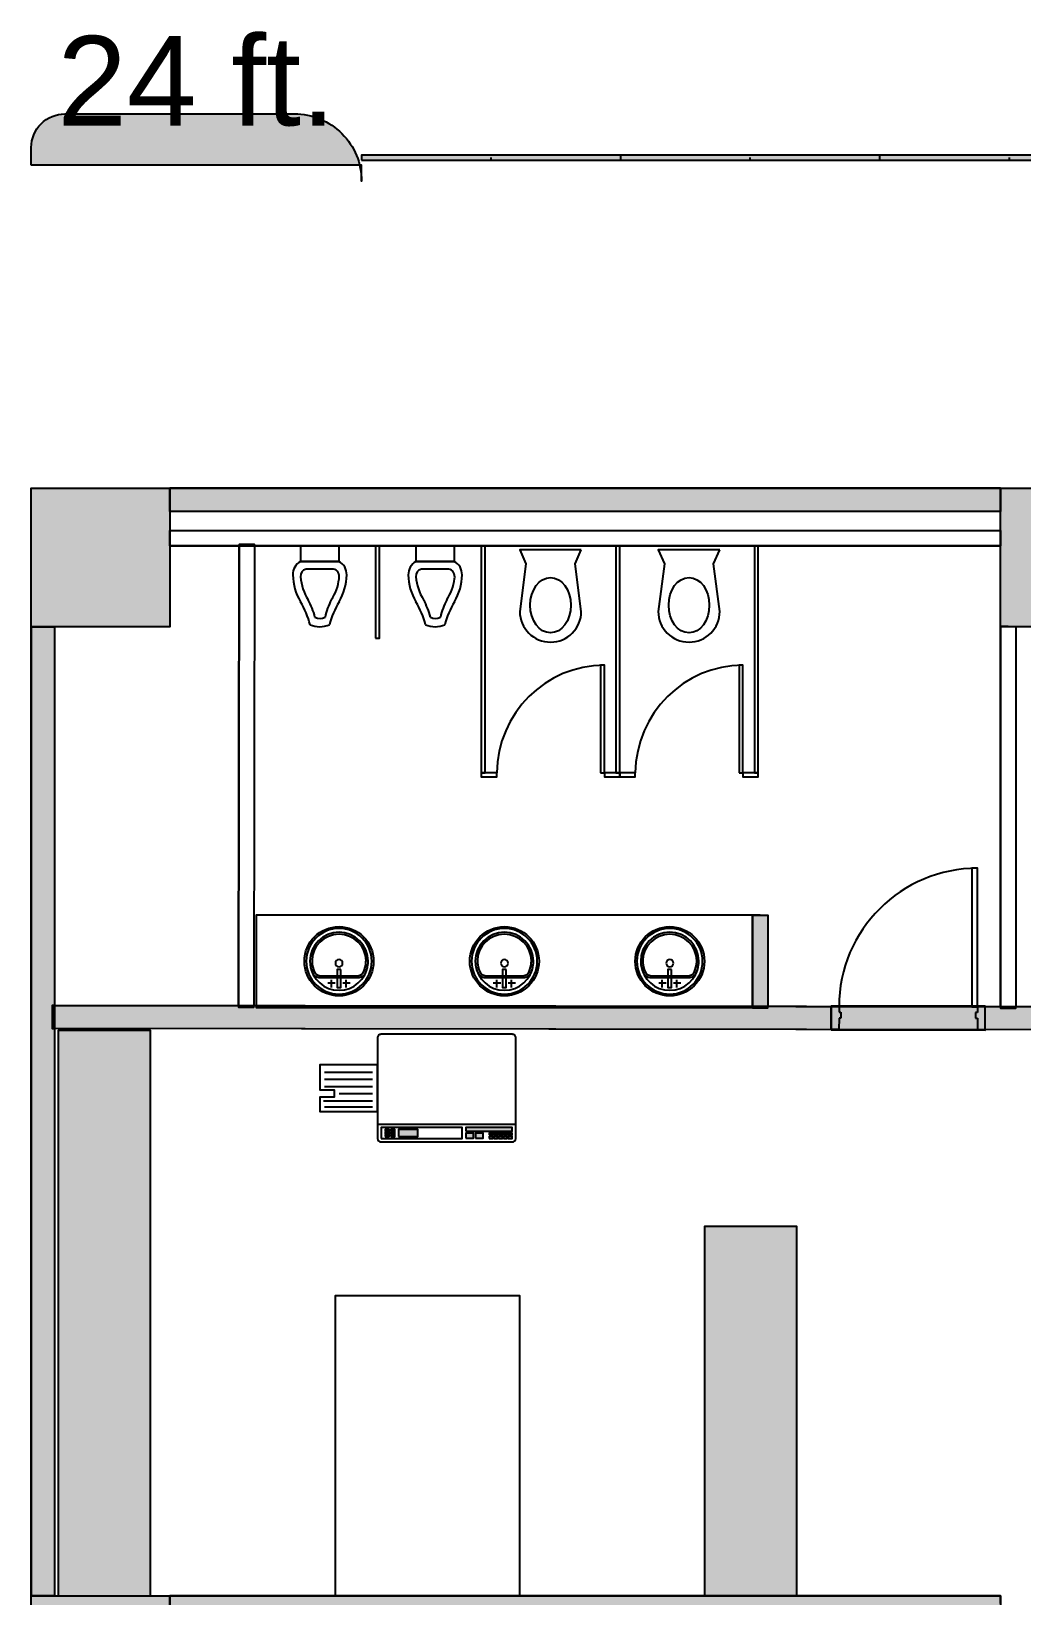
# Model space of a CAD drawing. Extents: x 3 to 120, y 2 to 103.
# Drawn here: x 36 to 57.46, y 69 to 102.9 of the extents above; entities that cross this region are included whole.
import ezdxf

# ---------------------------------------------------------------- set-up
doc = ezdxf.new("R2010")
doc.units = 0
doc.header["$LTSCALE"] = 1.44
doc.header["$MEASUREMENT"] = 0
for name, color, linetype in [('01_-_WALLS', 250, 'CONTINUOUS'), ('07_-_EQUPMENT', 2, 'CONTINUOUS'), ('08_-_SANITARY', 252, 'CONTINUOUS'), ('11_-_DIMENSIONS', 144, 'CONTINUOUS'), ('12_-_FURNITURE', 5, 'CONTINUOUS')]:
    doc.layers.add(name, color=color, linetype=linetype)
doc.styles.get("Standard").update_dxf_attribs({"font": 'txt.shx'})

msp = doc.modelspace()

# ---------------------------------------------------------------- hatches: boundary and pattern name
at = {"layer": '01_-_WALLS'}
for points in [[(36, 90), (36, 93), (39, 93), (39, 90)], [(57, 92.5), (39, 92.5), (39, 92.75), (39, 93), (57, 93), (57, 92.75)], [(57, 90), (57, 93), (60, 93), (60, 90)], [(40.49999999999993, 91.74999773417164), (40.8333336137086, 91.74999773417164), (40.8333336137086, 91.78333106750497), (40.49999999999993, 91.78333106750497)], [(36.50000000000006, 90), (36.50000000000006, 69), (36.25000000000006, 69), (36.00000000000006, 69), (36.00000000000006, 90), (36.25000000000006, 90)], [(51.95833305295822, 83.74956766141), (51.95576762184805, 81.7716202754581), (51.62243456888982, 81.77205261404819), (51.62499999999999, 83.75000000000009), (51.7916665264791, 83.74978383070504)], [(36.50000000000007, 81.29166624610372), (36.50000000000006, 81.79166666666671), (36.45000000000006, 81.79166666666671), (36.45000000000007, 81.29166624610372)], [(68.625, 81.24999957943706), (36.50000000000006, 81.29166624610372), (36.50000000000006, 81.79166666666671), (68.625, 81.75000000000006)], [(40.82041022238268, 81.78606302176095), (40.48707716942445, 81.78649536035103), (40.48703393556544, 81.75316205505521), (40.82036698852367, 81.75272971646513)], [(51.95576762184805, 81.7716202754581), (51.62243456888982, 81.77205261404819), (51.62239133503081, 81.73871930875237), (51.95572438798904, 81.73828697016228)], [(57.33333822237427, 81.76464507369292), (57.00000488904093, 81.76507780832648), (56.99996161561404, 81.731744503082), (57.33329494894737, 81.73131176844845)], [(36.00000000000011, 66), (36.00000000000011, 69), (39.00000000000011, 69), (39.00000000000011, 66)], [(57.00000000000011, 68.66666666666666), (39, 68.66666666666666), (39, 68.83333333333333), (39, 69), (57.00000000000011, 69), (57.00000000000011, 68.83333333333333)]]:
    msp.add_hatch(color=256, dxfattribs=at).paths.add_polyline_path(points)
at = {"layer": '07_-_EQUPMENT'}
h = msp.add_hatch(color=256, dxfattribs=at)
h.paths.add_polyline_path([(43.79166666666666, 78.95000000000005), (43.875, 78.95000000000005), (43.875, 78.98888888888894), (43.79166666666666, 78.98888888888894)])
h.paths.add_polyline_path([(43.79166666666666, 79.00833333333338), (43.875, 79.00833333333338), (43.875, 79.04722222222227), (43.79166666666666, 79.04722222222227)])
h.paths.add_polyline_path([(43.79166666666666, 79.06666666666672), (43.875, 79.06666666666672), (43.875, 79.10555555555561), (43.79166666666666, 79.10555555555561)])
h.paths.add_polyline_path([(43.66666666666666, 78.95000000000005), (43.75, 78.95000000000005), (43.75, 78.98888888888894), (43.66666666666666, 78.98888888888894)])
h.paths.add_polyline_path([(43.66666666666666, 79.00833333333338), (43.75, 79.00833333333338), (43.75, 79.04722222222227), (43.66666666666666, 79.04722222222227)])
h.paths.add_polyline_path([(43.66666666666666, 79.06666666666672), (43.75, 79.06666666666672), (43.75, 79.10555555555561), (43.66666666666666, 79.10555555555561)])
h.paths.add_polyline_path([(45.41666666666666, 79.06666666666672), (46.41666666666666, 79.06666666666672), (46.41666666666666, 79.1444444444445), (45.41666666666666, 79.1444444444445)])
h.paths.add_polyline_path([(45.625, 78.91597222222228), (45.79166666666666, 78.91597222222228), (45.79166666666666, 79.02777777777783), (45.625, 79.02777777777783)])
h = msp.add_hatch(color=256, dxfattribs=at)
h.paths.add_polyline_path([(43.95833333333333, 78.95000000000005), (44.375, 78.95000000000005), (44.375, 79.10555555555561), (43.95833333333333, 79.10555555555561)])
h.paths.add_polyline_path([(45.41666666666666, 78.91597222222227), (45.58333333333333, 78.91597222222227), (45.58333333333333, 79.02777777777783), (45.41666666666666, 79.02777777777783)])
h = msp.add_hatch(color=256, dxfattribs=at)
h.paths.add_polyline_path([(45.91666666666666, 78.98888888888894), (46, 78.98888888888894), (46, 79.02777777777783), (45.91666666666666, 79.02777777777783)])
h.paths.add_polyline_path([(46.02083333333333, 78.98888888888894), (46.10416666666666, 78.98888888888894), (46.10416666666666, 79.02777777777783), (46.02083333333333, 79.02777777777783)])
h.paths.add_polyline_path([(46.125, 78.98888888888894), (46.20833333333333, 78.98888888888894), (46.20833333333333, 79.02777777777783), (46.125, 79.02777777777783)])
h.paths.add_polyline_path([(46.22916666666666, 78.98888888888894), (46.3125, 78.98888888888894), (46.3125, 79.02777777777783), (46.22916666666666, 79.02777777777783)])
h.paths.add_polyline_path([(46.33333333333333, 78.98888888888894), (46.41666666666666, 78.98888888888894), (46.41666666666666, 79.02777777777783), (46.33333333333333, 79.02777777777783)])
h.paths.add_polyline_path([(45.91666666666666, 78.91111111111115), (46, 78.91111111111115), (46, 78.95000000000005), (45.91666666666666, 78.95000000000005)])
h.paths.add_polyline_path([(46.02083333333333, 78.91111111111115), (46.10416666666666, 78.91111111111115), (46.10416666666666, 78.95000000000005), (46.02083333333333, 78.95000000000005)])
h.paths.add_polyline_path([(46.125, 78.91111111111115), (46.20833333333333, 78.91111111111115), (46.20833333333333, 78.95000000000005), (46.125, 78.95000000000005)])
h.paths.add_polyline_path([(46.22916666666666, 78.91111111111115), (46.3125, 78.91111111111115), (46.3125, 78.95000000000005), (46.22916666666666, 78.95000000000005)])
h.paths.add_polyline_path([(46.33333333333333, 78.91111111111115), (46.41666666666666, 78.91111111111115), (46.41666666666666, 78.95000000000005), (46.33333333333333, 78.95000000000005)])
at = {"layer": '11_-_DIMENSIONS'}
h = msp.add_hatch(color=256, dxfattribs=at)
edge = h.paths.add_edge_path()
edge.add_line((36, 100), (36, 100.3849587792969))
edge.add_arc((36.72891817634351, 100.3849707125454), 0.7289181764411915, 89.99906200065021, 180.0009379993492, ccw=False)
edge.add_line((36.72893010959202, 101.1138888888889), (41.69904923999218, 101.1138888888889))
edge.add_arc((41.69907310648918, 99.65605253620187), 1.457836352882393, 359.9990620006506, 90.00093799934882, ccw=False)
edge.add_line((43.15690945917621, 99.65602866970485), (43.15690945917621, 100))
edge.add_line((43.15690945917621, 100), (36, 100))
msp.add_hatch(color=256, dxfattribs=at).paths.add_polyline_path([(43.15690945917621, 100.1113888888889), (60, 100.1113888888889), (60, 100.2227777777778), (43.15690945917621, 100.2227777777778)])
at = {"layer": '12_-_FURNITURE'}
for points in [[(36.58333333333339, 68.99999999999997), (38.58333333333339, 68.99999999999997), (38.58333333333339, 81.25000000000003), (36.58333333333339, 81.25000000000003)], [(50.58333333333343, 68.99999999999994), (52.58333333333343, 68.99999999999994), (52.58333333333343, 77.00000000000006), (50.58333333333343, 77.00000000000006)]]:
    msp.add_hatch(color=256, dxfattribs=at).paths.add_polyline_path(points)

# ---------------------------------------------------------------- linework, layer by layer
at = {"layer": '01_-_WALLS', "linetype": 'CONTINUOUS'}
for p, q in [((40.49999999999993, 91.74999773417164), (40.48707716942445, 81.78649536035103)), ((40.8333336137086, 91.74999773417164), (40.82041022238268, 81.78606302176095)), ((68.625, 81.75000000000006), (36.50000000000006, 81.79166666666671)), ((53.33269768765582, 81.26983395338311), (53.33334619554098, 81.76983353282046)), ((53.33269768765582, 81.26983395338311), (53.33334619554098, 81.76983353282046)), ((53.33334619554098, 81.76983353282046), (53.5000127220201, 81.7696173635254)), ((53.5000127220201, 81.7696173635254), (53.49985059504881, 81.64461746866607)), ((56.50001019864418, 81.76572631621444), (56.49984807167289, 81.64072642135511)), ((56.6666767251233, 81.76551014691938), (56.50001019864418, 81.76572631621444)), ((56.66602821723814, 81.26551056748204), (56.6666767251233, 81.76551014691938)), ((56.66602821723814, 81.26551056748204), (56.6666767251233, 81.76551014691938)), ((53.49968846807752, 81.51961757380673), (53.49936421413494, 81.26961778408806)), ((53.5413550996973, 81.51956353148296), (53.49968846807752, 81.51961757380673)), ((53.49985059504881, 81.64461746866607), (53.54151722666859, 81.6445634263423)), ((53.54151722666859, 81.6445634263423), (53.5413550996973, 81.51956353148296)), ((56.4581814400531, 81.64078046367887), (56.45801931308182, 81.51578056881954)), ((56.45801931308182, 81.51578056881954), (56.4996859447016, 81.51572652649577)), ((56.49984807167289, 81.64072642135511), (56.4581814400531, 81.64078046367887)), ((56.4996859447016, 81.51572652649577), (56.49936169075902, 81.2657267367771)), ((68.625, 81.24999957943706), (36.50000000000006, 81.29166624610372)), ((53.49936421413494, 81.26961778408806), (53.33269768765582, 81.26983395338311)), ((56.49936169075902, 81.2657267367771), (56.66602821723814, 81.26551056748204))]:
    msp.add_line(p, q, dxfattribs=at)
for points in [[(36, 90), (36, 93), (39, 93), (39, 90)], [(57, 92.5), (39, 92.5), (39, 92.75), (39, 93), (57, 93), (57, 92.75)], [(57, 90), (57, 93), (60, 93), (60, 90)], [(39.00024451461316, 92.08333106750491), (57.00019320108943, 92.08333106750491), (57.00019320108943, 91.91666440083824), (57.00019320108943, 91.74999773417159), (39.00024451461316, 91.74999773417159), (39.00024451461316, 91.91666440083824)], [(40.8333336137086, 91.74999773417164), (40.82041022238268, 81.78606302176095), (40.48707716942445, 81.78649536035103), (40.49999999999993, 91.74999773417164)], [(40.49999999999993, 91.74999773417164), (40.8333336137086, 91.74999773417164), (40.8333336137086, 91.78333106750497), (40.49999999999993, 91.78333106750497)], [(36.50000000000006, 90), (36.50000000000006, 69), (36.25000000000006, 69), (36.00000000000006, 69), (36.00000000000006, 90), (36.25000000000006, 90)], [(57.33333822237427, 90.00246055028204), (57.33333822237427, 81.76464507369292), (57.00000488904093, 81.76507780832648), (57.00000488904093, 90.00246055028204), (57.16667155570759, 90.00246055028204)], [(56.37890135109579, 84.76588591980982), (56.37501030378483, 81.76588844318573), (56.50001019864418, 81.76572631621444), (56.50390124595513, 84.76572379283851)], [(51.95833305295822, 83.74956766141), (51.95576762184805, 81.7716202754581), (51.62243456888982, 81.77205261404819), (51.62499999999999, 83.75000000000009), (51.7916665264791, 83.74978383070504)], [(36.50000000000007, 81.29166624610372), (36.50000000000006, 81.79166666666671), (36.45000000000006, 81.79166666666671), (36.45000000000007, 81.29166624610372)], [(68.625, 81.24999957943706), (36.50000000000006, 81.29166624610372), (36.50000000000006, 81.79166666666671), (68.625, 81.75000000000006)], [(40.82041022238268, 81.78606302176095), (40.48707716942445, 81.78649536035103), (40.48703393556544, 81.75316205505521), (40.82036698852367, 81.75272971646513)], [(51.95576762184805, 81.7716202754581), (51.62243456888982, 81.77205261404819), (51.62239133503081, 81.73871930875237), (51.95572438798904, 81.73828697016228)], [(53.33268731152967, 81.26183396011211), (56.66601784111197, 81.25751057421104), (56.66668710124945, 81.77351014019038), (53.33335657166715, 81.77783352609146)], [(57.33333822237427, 81.76464507369292), (57.00000488904093, 81.76507780832648), (56.99996161561404, 81.731744503082), (57.33329494894737, 81.73131176844845)], [(36.00000000000011, 66), (36.00000000000011, 69), (39.00000000000011, 69), (39.00000000000011, 66)], [(57.00000000000011, 68.66666666666666), (39, 68.66666666666666), (39, 68.83333333333333), (39, 69), (57.00000000000011, 69), (57.00000000000011, 68.83333333333333)]]:
    msp.add_lwpolyline(points, close=True, dxfattribs=at)
for points in [[(57, 92.75), (57, 93), (39, 93), (39, 92.75)], [(57, 92.75), (57, 92.5), (39, 92.5), (39, 92.75)], [(39.00024451461316, 91.91666440083824), (39.00024451461316, 92.08333106750491), (57.00019320108943, 92.08333106750491), (57.00019320108943, 91.91666440083824)], [(39.00024451461316, 91.91666440083824), (39.00024451461316, 91.74999773417159), (57.00019320108943, 91.74999773417159), (57.00019320108943, 91.91666440083824)], [(36.25000000000006, 90), (36.00000000000006, 90), (36.00000000000006, 69), (36.25000000000006, 69)], [(36.25000000000006, 90), (36.50000000000006, 90), (36.50000000000006, 69), (36.25000000000006, 69)], [(57.16667155570759, 90.00246055028204), (57.00000488904093, 90.00246055028204), (57.00000488904093, 81.76507780832648)], [(57.16667155570759, 90.00246055028204), (57.33333822237427, 90.00246055028204), (57.33333822237427, 81.76464507369292)], [(51.7916665264791, 83.74978383070504), (51.62499999999999, 83.75000000000009), (51.62243456888982, 81.77205261404819)], [(51.7916665264791, 83.74978383070504), (51.95833305295822, 83.74956766141), (51.95576762184805, 81.7716202754581)], [(57.00000000000011, 68.83333333333333), (57.00000000000011, 69), (39, 69), (39, 68.83333333333333)]]:
    msp.add_lwpolyline(points, dxfattribs=at)
msp.add_arc((56.50001019864418, 81.76572631621444), 3, 89.92568644956312, 179.9256864495631, dxfattribs=at)
at = {"layer": '07_-_EQUPMENT', "linetype": 'CONTINUOUS'}
for p, q in [((42.35416666666666, 80.35000000000005), (43.39583333333333, 80.35000000000005)), ((42.35416666666666, 80.19444444444449), (43.39583333333333, 80.19444444444449)), ((42.35416666666666, 80.03888888888893), (43.39583333333333, 80.03888888888893)), ((42.33333333333333, 79.72777777777782), (43.39583333333333, 79.72777777777782)), ((42.66666666666666, 79.88333333333338), (43.39583333333333, 79.88333333333338)), ((42.35416666666666, 79.59166666666671), (43.39583333333333, 79.59166666666671)), ((43.5, 79.22222222222227), (46.5, 79.22222222222227))]:
    msp.add_line(p, q, dxfattribs=at)
msp.add_lwpolyline([(46.41666666666666, 78.83333333333337, 0.4142135623730903), (46.5, 78.91111111111115), (46.49999999999999, 81.08888888888895, 0.4142135623730918), (46.41666666666666, 81.16666666666671), (43.58333333333333, 81.16666666666671, 0.4142135628536786), (43.5, 81.08888888888893), (43.5, 78.91111111111115, 0.4142135623730909), (43.58333333333333, 78.83333333333339)], format="xyb", close=True, dxfattribs=at)
for points in [[(43.5, 80.5055555555556), (42.24999999999999, 80.5055555555556), (42.24999999999999, 79.96111111111115), (42.56249999999999, 79.96111111111115), (42.56249999999999, 79.8055555555556), (42.24999999999999, 79.8055555555556), (42.24999999999999, 79.49444444444448), (43.5, 79.49444444444448)], [(43.58333333333333, 78.91111111111115), (45.33333333333333, 78.91111111111115), (45.33333333333333, 79.14444444444449), (43.58333333333333, 79.14444444444449)], [(43.66666666666666, 79.06666666666672), (43.75, 79.06666666666672), (43.75, 79.10555555555561), (43.66666666666666, 79.10555555555561)], [(43.66666666666666, 79.00833333333338), (43.75, 79.00833333333338), (43.75, 79.04722222222227), (43.66666666666666, 79.04722222222227)], [(43.79166666666666, 79.06666666666672), (43.875, 79.06666666666672), (43.875, 79.10555555555561), (43.79166666666666, 79.10555555555561)], [(43.79166666666666, 79.00833333333338), (43.875, 79.00833333333338), (43.875, 79.04722222222227), (43.79166666666666, 79.04722222222227)], [(43.95833333333333, 78.95000000000005), (44.375, 78.95000000000005), (44.375, 79.10555555555561), (43.95833333333333, 79.10555555555561)], [(45.41666666666666, 79.06666666666672), (46.41666666666666, 79.06666666666672), (46.41666666666666, 79.1444444444445), (45.41666666666666, 79.1444444444445)], [(45.41666666666666, 78.91597222222227), (45.58333333333333, 78.91597222222227), (45.58333333333333, 79.02777777777783), (45.41666666666666, 79.02777777777783)], [(45.625, 78.91597222222228), (45.79166666666666, 78.91597222222228), (45.79166666666666, 79.02777777777783), (45.625, 79.02777777777783)], [(45.91666666666666, 78.98888888888894), (46, 78.98888888888894), (46, 79.02777777777783), (45.91666666666666, 79.02777777777783)], [(46.02083333333333, 78.98888888888894), (46.10416666666666, 78.98888888888894), (46.10416666666666, 79.02777777777783), (46.02083333333333, 79.02777777777783)], [(46.125, 78.98888888888894), (46.20833333333333, 78.98888888888894), (46.20833333333333, 79.02777777777783), (46.125, 79.02777777777783)], [(46.22916666666666, 78.98888888888894), (46.3125, 78.98888888888894), (46.3125, 79.02777777777783), (46.22916666666666, 79.02777777777783)], [(46.33333333333333, 78.98888888888894), (46.41666666666666, 78.98888888888894), (46.41666666666666, 79.02777777777783), (46.33333333333333, 79.02777777777783)], [(43.66666666666666, 78.95000000000005), (43.75, 78.95000000000005), (43.75, 78.98888888888894), (43.66666666666666, 78.98888888888894)], [(43.79166666666666, 78.95000000000005), (43.875, 78.95000000000005), (43.875, 78.98888888888894), (43.79166666666666, 78.98888888888894)], [(45.91666666666666, 78.91111111111115), (46, 78.91111111111115), (46, 78.95000000000005), (45.91666666666666, 78.95000000000005)], [(46.02083333333333, 78.91111111111115), (46.10416666666666, 78.91111111111115), (46.10416666666666, 78.95000000000005), (46.02083333333333, 78.95000000000005)], [(46.125, 78.91111111111115), (46.20833333333333, 78.91111111111115), (46.20833333333333, 78.95000000000005), (46.125, 78.95000000000005)], [(46.22916666666666, 78.91111111111115), (46.3125, 78.91111111111115), (46.3125, 78.95000000000005), (46.22916666666666, 78.95000000000005)], [(46.33333333333333, 78.91111111111115), (46.41666666666666, 78.91111111111115), (46.41666666666666, 78.95000000000005), (46.33333333333333, 78.95000000000005)]]:
    msp.add_lwpolyline(points, close=True, dxfattribs=at)
at = {"layer": '08_-_SANITARY', "linetype": 'CONTINUOUS'}
for p, q in [((42.66241161635087, 91.41666666666666), (41.83338003681592, 91.41666666666666)), ((42.54443669915467, 91.25), (41.95236776028931, 91.25)), ((45.16241161635087, 91.41666666666666), (44.33338003681593, 91.41666666666666)), ((45.04443669915467, 91.25), (44.45236776028931, 91.25)), ((42.04151024135021, 82.67559055118117), (42.04107632405063, 82.67559055118117)), ((42.16051773952179, 82.42256381190558), (42.11545647707454, 82.44733234028354)), ((42.11545647707454, 82.44733234028354), (42.16051773952179, 82.42256381190558)), ((42.15490861162635, 82.47993778167161), (42.19674467432796, 82.45746920315747)), ((42.66666666666666, 82.39779527559062), (42.25690771983122, 82.39779527559062)), ((42.25690771983122, 82.39779527559062), (42.66666666666666, 82.39779527559062)), ((42.28623567049731, 82.43500061681726), (42.66666666666666, 82.43500061681726)), ((42.66666666666666, 82.43500061681726), (43.04709766283601, 82.43500061681726)), ((43.0764256135021, 82.39779527559062), (42.66666666666666, 82.39779527559062)), ((42.66666666666666, 82.39779527559062), (43.0764256135021, 82.39779527559062)), ((43.13658865900537, 82.45746920315747), (43.17842472170697, 82.47993778167161)), ((43.21787685625879, 82.44733234028354), (43.17281559381153, 82.42256381190558)), ((43.17281559381153, 82.42256381190558), (43.21787685625879, 82.44733234028354)), ((43.29225703291139, 82.67559055118117), (43.29182309198312, 82.67559055118117)), ((45.62484357468354, 82.67559055118117), (45.62440965738396, 82.67559055118117)), ((45.74385107285514, 82.42256381190558), (45.69878981040787, 82.44733234028354)), ((45.69878981040787, 82.44733234028354), (45.74385107285514, 82.42256381190558)), ((45.73824194495968, 82.47993778167161), (45.78007800766129, 82.45746920315747)), ((46.25, 82.39779527559062), (45.84024105316456, 82.39779527559062)), ((45.84024105316456, 82.39779527559062), (46.25, 82.39779527559062)), ((45.86956900383065, 82.43500061681726), (46.25, 82.43500061681726)), ((46.25, 82.43500061681726), (46.63043099616934, 82.43500061681726)), ((46.65975894683544, 82.39779527559062), (46.25, 82.39779527559062)), ((46.25, 82.39779527559062), (46.65975894683544, 82.39779527559062)), ((46.7199219923387, 82.45746920315747), (46.76175805504031, 82.47993778167161)), ((46.80121018959213, 82.44733234028354), (46.75614892714486, 82.42256381190558)), ((46.75614892714486, 82.42256381190558), (46.80121018959213, 82.44733234028354)), ((46.87559036624472, 82.67559055118117), (46.87515642531645, 82.67559055118117)), ((49.20817690801687, 82.67559055118117), (49.2077429907173, 82.67559055118117)), ((49.32718440618847, 82.42256381190558), (49.2821231437412, 82.44733234028354)), ((49.2821231437412, 82.44733234028354), (49.32718440618847, 82.42256381190558)), ((49.32157527829302, 82.47993778167161), (49.36341134099462, 82.45746920315747)), ((49.83333333333333, 82.39779527559062), (49.42357438649789, 82.39779527559062)), ((49.42357438649789, 82.39779527559062), (49.83333333333333, 82.39779527559062)), ((49.45290233716398, 82.43500061681726), (49.83333333333333, 82.43500061681726)), ((49.83333333333333, 82.43500061681726), (50.21376432950268, 82.43500061681726)), ((50.24309228016877, 82.39779527559062), (49.83333333333333, 82.39779527559062)), ((49.83333333333333, 82.39779527559062), (50.24309228016877, 82.39779527559062)), ((50.30325532567204, 82.45746920315747), (50.34509138837365, 82.47993778167161)), ((50.38454352292545, 82.44733234028354), (50.33948226047819, 82.42256381190558)), ((50.33948226047819, 82.42256381190558), (50.38454352292545, 82.44733234028354)), ((50.45892369957805, 82.67559055118117), (50.45848975864979, 82.67559055118117)), ((42.58666666666667, 82.27368966100008), (42.42666666666666, 82.27368966100008)), ((42.50245613866667, 82.18000000000006), (42.50245613866667, 82.34900000260006)), ((42.90666666666667, 82.27368966100008), (42.74666666666667, 82.27368966100008)), ((42.82245613866667, 82.18000000000006), (42.82245613866667, 82.34900000260006)), ((46.16999999999999, 82.27368966100008), (46.01, 82.27368966100008)), ((46.08578947199999, 82.18000000000006), (46.08578947199999, 82.34900000260006)), ((46.48999999999999, 82.27368966100008), (46.33, 82.27368966100008)), ((46.405789472, 82.18000000000006), (46.405789472, 82.34900000260006)), ((49.75333333333333, 82.27368966100008), (49.59333333333333, 82.27368966100008)), ((49.66912280533333, 82.18000000000006), (49.66912280533333, 82.34900000260006)), ((50.07333333333333, 82.27368966100008), (49.91333333333333, 82.27368966100008)), ((49.98912280533333, 82.18000000000006), (49.98912280533333, 82.34900000260006))]:
    msp.add_line(p, q, dxfattribs=at)
for points in [[(41.83330618218356, 91.41666666666666), (42.66650374955535, 91.41666666666666), (42.66650374955535, 91.75), (41.83330618218356, 91.75)], [(43.45833333333333, 89.75), (43.54166666666666, 89.75), (43.54166666666666, 91.75), (43.45833333333333, 91.75)], [(44.33330618218356, 91.41666666666666), (45.16650374955535, 91.41666666666666), (45.16650374955535, 91.75), (44.33330618218356, 91.75)], [(45.75, 91.75), (45.75, 86.83333333333333), (45.83333333333333, 86.83333333333333), (45.83333333333333, 91.75)], [(48.75, 91.75), (48.66666666666666, 91.75), (48.66666666666666, 86.83333333333333), (48.75, 86.83333333333333)], [(51.75, 91.75), (51.66666666666666, 91.75), (51.66666666666666, 86.83333333333333), (51.75, 86.83333333333333)], [(48.33333333333333, 86.83333333333333), (48.41666666666666, 86.83333333333333), (48.41666666666666, 89.16666666666666), (48.33333333333333, 89.16666666666666)], [(51.33333333333333, 86.83333333333333), (51.41666666666666, 86.83333333333333), (51.41666666666666, 89.16666666666666), (51.33333333333333, 89.16666666666666)], [(46.08333333333333, 86.83333333333333), (45.75, 86.83333333333333), (45.75, 86.75), (46.08333333333333, 86.75)], [(48.75, 86.83333333333333), (48.41666666666666, 86.83333333333333), (48.41666666666666, 86.75), (48.75, 86.75)], [(49.08333333333333, 86.83333333333333), (48.75, 86.83333333333333), (48.75, 86.75), (49.08333333333333, 86.75)], [(51.75, 86.83333333333333), (51.41666666666666, 86.83333333333333), (51.41666666666666, 86.75), (51.75, 86.75)], [(51.625, 81.75000000000007), (51.625, 83.75000000000007), (40.875, 83.75000000000007), (40.875, 81.75000000000007)], [(42.70666666666666, 82.57000000000008), (42.62666666666667, 82.57000000000008), (42.62666666666667, 82.18000000000006), (42.70666666666666, 82.18000000000006)], [(46.29, 82.57000000000008), (46.20999999999999, 82.57000000000008), (46.20999999999999, 82.18000000000006), (46.29, 82.18000000000006)], [(49.87333333333333, 82.57000000000008), (49.79333333333333, 82.57000000000008), (49.79333333333333, 82.18000000000006), (49.87333333333333, 82.18000000000006)]]:
    msp.add_lwpolyline(points, close=True, dxfattribs=at)
for points in [[(47.91666666666666, 91.66659999999999), (46.58333333333333, 91.66659999999999), (46.71666666666667, 91.3666), (46.58333333333334, 90.33326666666666, 0.9999999999999999), (47.91666666666666, 90.33326666666666), (47.78333333333333, 91.3666)], [(50.91666666666666, 91.66659999999999), (49.58333333333333, 91.66659999999999), (49.71666666666667, 91.3666), (49.58333333333334, 90.33326666666666, 0.9999999999999999), (50.91666666666666, 90.33326666666666), (50.78333333333333, 91.3666)], [(43.41666666666666, 82.75000000000007, -0.9999999999999999), (41.91666666666666, 82.75000000000007, -1.000000000000007)], [(47, 82.75000000000007, -0.9999999999999999), (45.5, 82.75000000000007, -1.000000000000007)], [(50.58333333333333, 82.75000000000007, -0.9999999999999999), (49.08333333333333, 82.75000000000007, -1.000000000000007)]]:
    msp.add_lwpolyline(points, format="xyb", close=True, dxfattribs=at)
for centre, radius, start, end in [((42.66666666666666, 82.75000000000007), 0.710526315789474, 0, 180), ((46.25, 82.75000000000007), 0.710526315789474, 0, 180), ((49.83333333333333, 82.75000000000007), 0.710526315789474, 0, 180), ((42.66666666666666, 82.74999997784818), 0.6300000221519, 0, 179.9999979853809), ((46.25, 82.74999997784818), 0.6300000221519, 0, 179.9999979853809), ((49.83333333333333, 82.74999997784818), 0.6300000221519, 0, 179.9999979853809), ((42.66666666666666, 82.75000000000007), 0.7105263157894739, 180, 0), ((42.66737478016075, 82.75000326431075), 0.6307081356793265, 180.0002965416511, 180.94332746226), ((42.6656269476652, 82.75000422443759), 0.631039741204059, 359.0573549880394, 0), ((46.25, 82.75000000000007), 0.7105263157894739, 180, 0), ((46.25070811349408, 82.75000326431075), 0.6307081356793265, 180.0002965416511, 180.94332746226), ((46.24896028099853, 82.75000422443759), 0.631039741204059, 359.0573549880394, 0), ((49.83333333333333, 82.75000000000007), 0.7105263157894739, 180, 0), ((49.83404144682741, 82.75000326431075), 0.6307081356793265, 180.0002965416511, 180.94332746226), ((49.83229361433187, 82.75000422443759), 0.631039741204059, 359.0573549880394, 0), ((42.66666667848101, 82.75000007663195), 0.6300000766318772, 186.7830578891775, 353.216942110824), ((42.25727962474136, 82.59918393219728), 0.201389000005205, 241.2837308286548, 269.8941918682674), ((42.25727962474136, 82.59918393219728), 0.201389000005205, 241.2837308286548, 269.8941918682674), ((42.28554725593705, 82.62171156139814), 0.1867122136896553, 241.6007909659786, 270.2112520517378), ((43.04778607739628, 82.62171156139813), 0.1867122136896542, 269.7887479482638, 298.399209034023), ((43.07605370859197, 82.59918393219728), 0.2013890000052053, 270.1058081317342, 298.7162691713468), ((43.07605370859197, 82.59918393219728), 0.2013890000052053, 270.1058081317342, 298.7162691713468), ((46.25000001181434, 82.75000007663195), 0.6300000766318772, 186.7830578891775, 353.216942110824), ((45.84061295807469, 82.59918393219728), 0.201389000005205, 241.2837308286548, 269.8941918682674), ((45.84061295807469, 82.59918393219728), 0.201389000005205, 241.2837308286548, 269.8941918682674), ((45.86888058927038, 82.62171156139814), 0.1867122136896553, 241.6007909659786, 270.2112520517378), ((46.63111941072962, 82.62171156139813), 0.1867122136896542, 269.7887479482638, 298.399209034023), ((46.65938704192531, 82.59918393219728), 0.2013890000052053, 270.1058081317342, 298.7162691713468), ((46.65938704192531, 82.59918393219728), 0.2013890000052053, 270.1058081317342, 298.7162691713468), ((49.83333334514768, 82.75000007663195), 0.6300000766318772, 186.7830578891775, 353.216942110824), ((49.42394629140802, 82.59918393219728), 0.201389000005205, 241.2837308286548, 269.8941918682674), ((49.42394629140802, 82.59918393219728), 0.201389000005205, 241.2837308286548, 269.8941918682674), ((49.45221392260371, 82.62171156139814), 0.1867122136896553, 241.6007909659786, 270.2112520517378), ((50.21445274406295, 82.62171156139813), 0.1867122136896542, 269.7887479482638, 298.399209034023), ((50.24272037525864, 82.59918393219728), 0.2013890000052053, 270.1058081317342, 298.7162691713468), ((50.24272037525864, 82.59918393219728), 0.2013890000052053, 270.1058081317342, 298.7162691713468)]:
    msp.add_arc(centre, radius, start, end, dxfattribs=at)
for centre, major_axis, ratio, start_param, end_param in [((41.99307623722886, 91.13194444444443), (0, -0.3264627575984209), 0.9998370808461476, 3.652823365867567, 4.733662366408749), ((41.9813323085252, 91.10342769559026), (0, -0.1494076935828476), 0.9998370808461602, 3.336722668311985, 4.847291271765112), ((42.52219755559473, 91.09010663357988), (0.004765196292015346, -0.1616922290931273), 0.9337618690711277, 1.2391496435005, 2.962281378939042), ((42.51358834873201, 91.1336214539007), (0, -0.3197970856719282), 0.9998370808461476, 1.54383392167238, 2.657456870829546), ((44.49307623722886, 91.13194444444443), (0, -0.3264627575984209), 0.9998370808461476, 3.652823365867567, 4.733662366408749), ((44.4813323085252, 91.10342769559026), (0, -0.1494076935828476), 0.9998370808461602, 3.336722668311985, 4.847291271765112), ((45.02219755559472, 91.09010663357988), (0.004765196292015346, -0.1616922290931273), 0.9337618690711277, 1.2391496435005, 2.962281378939042), ((45.013588348732, 91.1336214539007), (0, -0.3197970856719282), 0.9998370808461476, 1.54383392167238, 2.657456870829546), ((42.81933049153921, 91.13888888888887), (0, -1.152861442747065), 0.9998370808461478, 4.72443659023887, 5.256940688540727), ((42.77049640192308, 91.15272311444986), (0.06120053790802869, -1.004544356218579), 0.9337627322900104, -1.558604181858944, -1.026100083557113), ((41.8013372582012, 91.12928578747082), (-0.08166503189229453, -0.9276781088805104), 0.9337639498469885, 1.026036609532895, 1.558540707834795), ((41.68062714946446, 91.13888888888887), (0, -1.152861442747045), 0.9998370808461478, 1.026244618638853, 1.558748716940719), ((45.31933049153921, 91.13888888888887), (0, -1.152861442747065), 0.9998370808461478, 4.72443659023887, 5.256940688540727), ((45.27049640192308, 91.15272311444986), (0.06120053790802869, -1.004544356218579), 0.9337627322900104, -1.558604181858944, -1.026100083557113), ((44.3013372582012, 91.12928578747082), (-0.08166503189229453, -0.9276781088805104), 0.9337639498469885, 1.026036609532895, 1.558540707834795), ((44.18062714946446, 91.13888888888887), (0, -1.152861442747045), 0.9998370808461478, 1.026244618638853, 1.558748716940719), ((40.10449549175087, 89.52777794748516), (0, -2.004491528399001), 0.9998370808461475, 1.830059702767326, 2.10111519022199), ((40.78329762793531, 89.81121258986998), (-0.09920547870240075, -1.505103641458975), 0.9337629237467494, 1.898759949264575, 2.169815377235666), ((43.72372325907137, 89.84781859372993), (0.1345054233859546, -1.48859377664172), 0.9337640743948679, -2.169758233101951, -1.898702805130901), ((44.39546293137404, 89.52777762154821), (0, -2.004492368064239), 0.9998370808461475, 4.182070174079207, 4.453125547290652), ((42.60449549175087, 89.52777794748516), (0, -2.004491528399001), 0.9998370808461475, 1.830059702767326, 2.10111519022199), ((43.2832976279353, 89.81121258986998), (-0.09920547870240075, -1.505103641458975), 0.9337629237467494, 1.898759949264575, 2.169815377235666), ((46.22372325907137, 89.84781859372993), (0.1345054233859546, -1.48859377664172), 0.9337640743948679, -2.169758233101951, -1.898702805130901), ((46.89546293137404, 89.52777762154821), (0, -2.004492368064239), 0.9998370808461475, 4.182070174079207, 4.453125547290652), ((42.25511245066553, 90.44546549157718), (-1.437154095287553e-14, -0.2644759082438738), 0.9337616043952917, -0.4587390848755934, 0.4587390848757045), ((44.75511245066552, 90.44546549157718), (-1.437154095287553e-14, -0.2644759082438738), 0.9337616043952917, -0.4587390848755934, 0.4587390848757045), ((42.24997882050182, 90.5416666666668), (0, -0.5416666666667975), 0.9998370808461474, 5.888394187479923, 6.677976426879249), ((44.74997882050182, 90.5416666666668), (0, -0.5416666666667975), 0.9998370808461474, 5.888394187479923, 6.677976426879249), ((48.41698314678321, 86.79096675896088), (0, -2.37569992954539), 0.982456140350877, 3.141728247965235, 4.694554732976733), ((51.41698314678321, 86.79096675896088), (0, -2.37569992954539), 0.982456140350877, 3.141728247965235, 4.694554732976733), ((42.66666668500829, 82.75900039652296), (-0.5850000183416258, 0), 0.9846146759276382, -1.570796295441681, 3.055385722205983e-09), ((42.66666664832503, 82.75900039652296), (-0.5850000183416361, 0), 0.9846146759276383, -3.141592656645175, -1.57079635814812), ((46.25000001834162, 82.75900039652296), (-0.5850000183416258, 0), 0.9846146759276382, -1.570796295441681, 3.055385722205983e-09), ((46.24999998165836, 82.75900039652296), (-0.5850000183416361, 0), 0.9846146759276383, -3.141592656645175, -1.57079635814812), ((49.83333335167496, 82.75900039652296), (-0.5850000183416258, 0), 0.9846146759276382, -1.570796295441681, 3.055385722205983e-09), ((49.83333331499169, 82.75900039652296), (-0.5850000183416361, 0), 0.9846146759276383, -3.141592656645175, -1.57079635814812), ((42.66666643842422, 82.75496061085428), (0, 0.634960396724237), 0.9923425535239879, 1.594959181792014, 1.696124173967563), ((42.6666656623355, 82.75900031086002), (-0.5849989956688306, 0), 0.9846146759276381, -1.456653660091197e-07, 0.1555175560435894), ((42.66666666666666, 82.70891347256855), (-0.07862903225806375, 0), 0.9953170436091013, -3.141592653589791, -1.77635683940025e-15), ((42.66666767099679, 82.75900031086013), (-0.584998995669883, 0), 0.9846146759276383, -3.297110209633321, -3.141592507924631), ((42.66666911905507, 82.75496050732121), (0, 0.6349581600531455), 0.9923425535239879, 4.587060853756464, 4.688230954763887), ((46.24999977175754, 82.75496061085428), (0, 0.634960396724237), 0.9923425535239879, 1.594959181792014, 1.696124173967563), ((46.24999899566883, 82.75900031086002), (-0.5849989956688306, 0), 0.9846146759276381, -1.456653660091197e-07, 0.1555175560435894), ((46.25, 82.70891347256855), (-0.07862903225806375, 0), 0.9953170436091013, -3.141592653589791, -1.77635683940025e-15), ((46.25000100433012, 82.75900031086013), (-0.584998995669883, 0), 0.9846146759276383, -3.297110209633321, -3.141592507924631), ((46.2500024523884, 82.75496050732121), (0, 0.6349581600531455), 0.9923425535239879, 4.587060853756464, 4.688230954763887), ((49.83333310509088, 82.75496061085428), (0, 0.634960396724237), 0.9923425535239879, 1.594959181792014, 1.696124173967563), ((49.83333232900216, 82.75900031086002), (-0.5849989956688306, 0), 0.9846146759276381, -1.456653660091197e-07, 0.1555175560435894), ((49.83333333333333, 82.70891347256855), (-0.07862903225806375, 0), 0.9953170436091013, -3.141592653589791, -1.77635683940025e-15), ((49.83333433766345, 82.75900031086013), (-0.584998995669883, 0), 0.9846146759276383, -3.297110209633321, -3.141592507924631), ((49.83333578572173, 82.75496050732121), (0, 0.6349581600531455), 0.9923425535239879, 4.587060853756464, 4.688230954763887), ((42.66666664628565, 82.7549606181068), (0, 0.6349606054533166), 0.992342553523988, 1.696124144064038, 2.076569591977538), ((42.66666664628566, 82.7549606181068), (0, 0.6349606054533229), 0.9923425535239879, 1.69612414406404, 2.076569591977536), ((42.66666658988424, 82.7590003709403), (-0.5849999214747885, 0), 0.9846146759276381, 0.155517413502215, 0.5057733087442173), ((42.66666666666666, 82.70891347256855), (-0.07862903225806361, 0), 0.9953170436091011, 2.823951898533753e-15, 3.14159265358979), ((42.6666667434491, 82.75900037094029), (-0.5849999214747765, 0), 0.9846146759276382, 2.635819344845571, 2.986075240087581), ((42.66666668704769, 82.75496061810678), (0, 0.6349606054532968), 0.9923425535239881, 4.206615715202041, 4.587061163115553), ((42.66666668704769, 82.75496061810678), (0, 0.6349606054532981), 0.9923425535239879, 4.206615715202043, 4.587061163115553), ((46.24999997961899, 82.7549606181068), (0, 0.6349606054533166), 0.992342553523988, 1.696124144064038, 2.076569591977538), ((46.24999997961899, 82.7549606181068), (0, 0.6349606054533229), 0.9923425535239879, 1.69612414406404, 2.076569591977536), ((46.24999992321757, 82.7590003709403), (-0.5849999214747885, 0), 0.9846146759276381, 0.155517413502215, 0.5057733087442173), ((46.25, 82.70891347256855), (-0.07862903225806361, 0), 0.9953170436091011, 2.823951898533753e-15, 3.14159265358979), ((46.25000007678243, 82.75900037094029), (-0.5849999214747765, 0), 0.9846146759276382, 2.635819344845571, 2.986075240087581), ((46.25000002038102, 82.75496061810678), (0, 0.6349606054532968), 0.9923425535239881, 4.206615715202041, 4.587061163115553), ((46.25000002038102, 82.75496061810678), (0, 0.6349606054532981), 0.9923425535239879, 4.206615715202043, 4.587061163115553), ((49.83333331295232, 82.7549606181068), (0, 0.6349606054533166), 0.992342553523988, 1.696124144064038, 2.076569591977538), ((49.83333331295232, 82.7549606181068), (0, 0.6349606054533229), 0.9923425535239879, 1.69612414406404, 2.076569591977536), ((49.83333325655091, 82.7590003709403), (-0.5849999214747885, 0), 0.9846146759276381, 0.155517413502215, 0.5057733087442173), ((49.83333333333333, 82.70891347256855), (-0.07862903225806361, 0), 0.9953170436091011, 2.823951898533753e-15, 3.14159265358979), ((49.83333341011576, 82.75900037094029), (-0.5849999214747765, 0), 0.9846146759276382, 2.635819344845571, 2.986075240087581), ((49.83333335371436, 82.75496061810678), (0, 0.6349606054532968), 0.9923425535239881, 4.206615715202041, 4.587061163115553), ((49.83333335371436, 82.75496061810678), (0, 0.6349606054532981), 0.9923425535239879, 4.206615715202043, 4.587061163115553)]:
    msp.add_ellipse(centre, major_axis=major_axis, ratio=ratio, start_param=start_param, end_param=end_param, dxfattribs=at)
for centre in [(47.25, 90.4666), (50.25, 90.4666)]:
    msp.add_ellipse(centre, major_axis=(0, 0.6000000000000001), ratio=0.7333333333333332, dxfattribs=at)
at = {"layer": '11_-_DIMENSIONS', "linetype": 'CONTINUOUS'}
for p, q in [((43.15690945917621, 100.1113888888889), (60, 100.1113888888889)), ((45.96409121598018, 100.1113888888889), (45.96409121598018, 100.1670833333333)), ((48.77127297278413, 100.1113888888889), (48.77127297278413, 100.2227777777778)), ((51.5784547295881, 100.1113888888889), (51.5784547295881, 100.1670833333333)), ((54.38563648639207, 100.1113888888889), (54.38563648639207, 100.2227777777778)), ((57.19281824319603, 100.1113888888889), (57.19281824319603, 100.1670833333333))]:
    msp.add_line(p, q, dxfattribs=at)
msp.add_lwpolyline([(36, 100), (36, 100.3849587792969, -0.4142231524190834), (36.72893010959202, 101.1138888888889), (41.69904923999218, 101.1138888888889, -0.4142231524190794), (43.15690945917621, 99.65602866970485), (43.15690945917621, 100)], format="xyb", close=True, dxfattribs=at)
msp.add_lwpolyline([(43.15690945917621, 100.1113888888889), (60, 100.1113888888889), (60, 100.2227777777778), (43.15690945917621, 100.2227777777778)], close=True, dxfattribs=at)
at = {"layer": '12_-_FURNITURE', "linetype": 'CONTINUOUS'}
for points in [[(36.58333333333339, 68.99999999999997), (38.58333333333339, 68.99999999999997), (38.58333333333339, 81.25000000000003), (36.58333333333339, 81.25000000000003)], [(50.58333333333343, 68.99999999999994), (52.58333333333343, 68.99999999999994), (52.58333333333343, 77.00000000000006), (50.58333333333343, 77.00000000000006)], [(42.58333333333345, 68.99999999999996), (46.5833333333335, 68.99999999999996), (46.5833333333335, 75.50000000000003), (42.58333333333345, 75.50000000000003)]]:
    msp.add_lwpolyline(points, close=True, dxfattribs=at)

# ---------------------------------------------------------------- texts
at = {"layer": '11_-_DIMENSIONS', "insert": (39.5784547295881, 101.82232527398), "char_height": 1.941409952938557, "width": 7.156909459176216, "attachment_point": 5}
msp.add_mtext('\\C7;\\fArial Unicode MS|b0|i0|;\\H1.9414099529386;24 ft.', dxfattribs=at)

doc.saveas('drawing.dxf')
